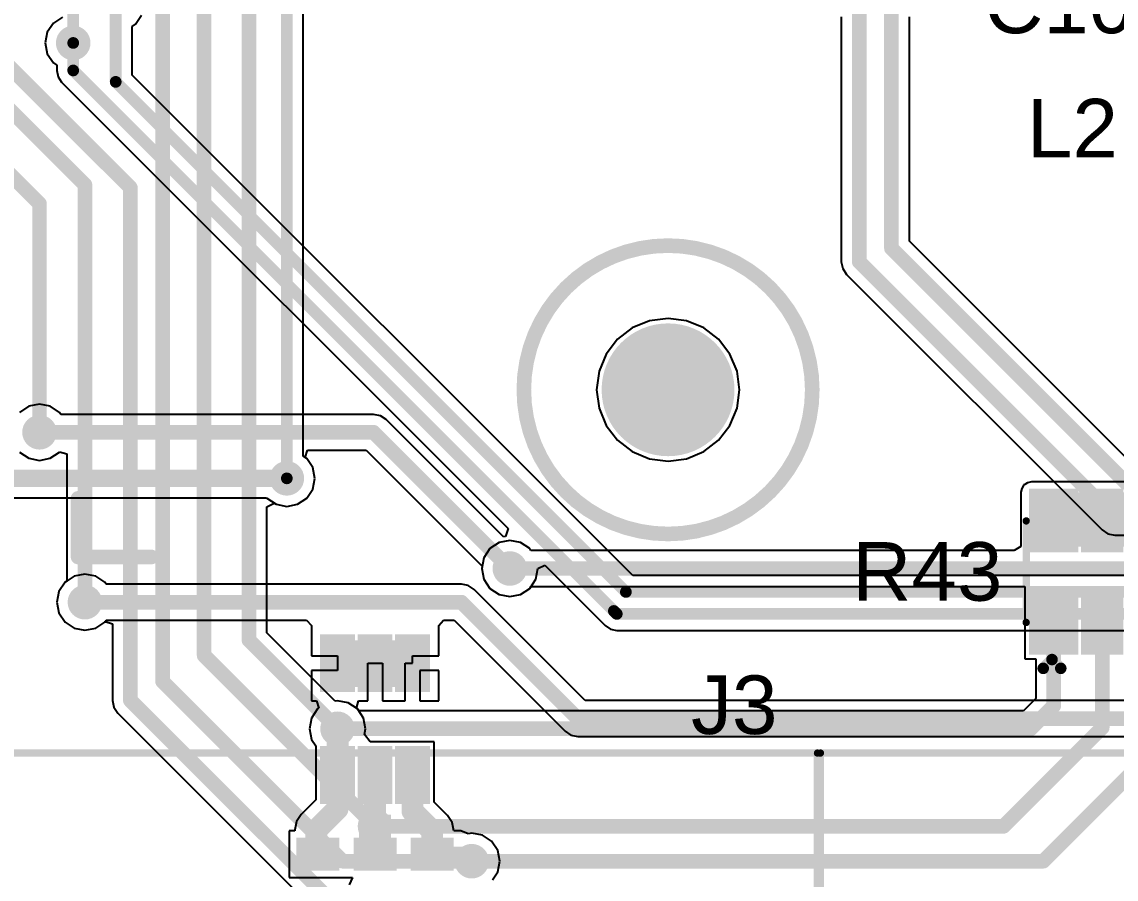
# Model space of a CAD drawing. Header units: millimetres. Extents: x -0.29 to 3.46, y -0.11 to 2.46.
# Drawn here: x 1.279 to 2.026, y 0.386 to 0.971 of the extents above; entities that cross this region are included whole.
import ezdxf

# ---------------------------------------------------------------- set-up
doc = ezdxf.new("R2010")
doc.units = ezdxf.units.MM
doc.header["$MEASUREMENT"] = 0
for name, color, linetype in [('BottomLayer', 5, 'Continuous'), ('BottomPaste', 16, 'Continuous'), ('BottomSolder', 6, 'Continuous'), ('Mechanical1', 6, 'Continuous'), ('MultiLayer', 9, 'Continuous'), ('PadHoleLayer', 156, 'Continuous'), ('TopLayer', 1, 'Continuous'), ('TopOverlay', 2, 'Continuous'), ('TopPaste', 8, 'Continuous'), ('TopSolder', 216, 'Continuous'), ('ViaHoleLayer', 16, 'Continuous')]:
    doc.layers.add(name, color=color, linetype=linetype)
doc.styles.add('Arial', font='arial.ttf', dxfattribs={"height": 0.2})

# ---------------------------------------------------------------- blocks, each defined once
blk = doc.blocks.new('YC164_JR_070RL_23')
at = {"layer": 'TopLayer'}
for points in [[(-0.05256, 0.06161), (-0.01713, 0.06161), (-0.01713, 0.03602), (-0.05256, 0.03602)], [(0.05256, 0.03602), (0.01713, 0.03602), (0.01713, 0.06161), (0.05256, 0.06161)], [(-0.05256, 0.02618), (-0.01713, 0.02618), (-0.01713, 0.00531), (-0.05256, 0.00531)], [(0.05256, 0.00531), (0.01713, 0.00531), (0.01713, 0.02618), (0.05256, 0.02618)], [(-0.05256, -0.00531), (-0.01713, -0.00531), (-0.01713, -0.02618), (-0.05256, -0.02618)], [(0.05256, -0.02618), (0.01713, -0.02618), (0.01713, -0.00531), (0.05256, -0.00531)], [(-0.05256, -0.03602), (-0.01713, -0.03602), (-0.01713, -0.06161), (-0.05256, -0.06161)], [(0.05256, -0.06161), (0.01713, -0.06161), (0.01713, -0.03602), (0.05256, -0.03602)]]:
    blk.add_hatch(color=1, dxfattribs=at).paths.add_polyline_path(points)
at = {"layer": 'TopPaste'}
for points in [[(-0.05256, 0.06161), (-0.01713, 0.06161), (-0.01713, 0.03602), (-0.05256, 0.03602)], [(0.05256, 0.03602), (0.01713, 0.03602), (0.01713, 0.06161), (0.05256, 0.06161)], [(-0.05256, 0.02618), (-0.01713, 0.02618), (-0.01713, 0.00531), (-0.05256, 0.00531)], [(0.05256, 0.00531), (0.01713, 0.00531), (0.01713, 0.02618), (0.05256, 0.02618)], [(-0.05256, -0.00531), (-0.01713, -0.00531), (-0.01713, -0.02618), (-0.05256, -0.02618)], [(0.05256, -0.02618), (0.01713, -0.02618), (0.01713, -0.00531), (0.05256, -0.00531)], [(-0.05256, -0.03602), (-0.01713, -0.03602), (-0.01713, -0.06161), (-0.05256, -0.06161)], [(0.05256, -0.06161), (0.01713, -0.06161), (0.01713, -0.03602), (0.05256, -0.03602)]]:
    blk.add_hatch(color=8, dxfattribs=at).paths.add_polyline_path(points)
at = {"layer": 'TopSolder'}
for points in [[(-0.05656, 0.06561), (-0.01313, 0.06561), (-0.01313, 0.03202), (-0.05656, 0.03202)], [(0.05656, 0.03202), (0.01313, 0.03202), (0.01313, 0.06561), (0.05656, 0.06561)], [(-0.05656, 0.03018), (-0.01313, 0.03018), (-0.01313, 0.00131), (-0.05656, 0.00131)], [(0.05656, 0.00131), (0.01313, 0.00131), (0.01313, 0.03018), (0.05656, 0.03018)], [(-0.05656, -0.00131), (-0.01313, -0.00131), (-0.01313, -0.03018), (-0.05656, -0.03018)], [(0.05656, -0.03018), (0.01313, -0.03018), (0.01313, -0.00131), (0.05656, -0.00131)], [(-0.05656, -0.03202), (-0.01313, -0.03202), (-0.01313, -0.06561), (-0.05656, -0.06561)], [(0.05656, -0.06561), (0.01313, -0.06561), (0.01313, -0.03202), (0.05656, -0.03202)]]:
    blk.add_hatch(color=216, dxfattribs=at).paths.add_polyline_path(points)
at = {"layer": 'TopOverlay'}
for points, const_width in [([(-0.03465, 0.06762), (0.03465, 0.06762)], 0.005), ([(-0.066, 0.056), (-0.066, 0.044)], 0.00787), ([(-0.066, 0.056), (-0.06, 0.05)], 0.00787), ([(-0.06, 0.05), (-0.066, 0.044)], 0.00787), ([(-0.03465, -0.06762), (0.03465, -0.06762)], 0.005)]:
    blk.add_lwpolyline(points, dxfattribs=dict(at, const_width=const_width))
for points, const_width in [([(-0.0359, 0.06762, 1), (-0.0334, 0.06762, 1)], 0.0025), ([(0.0334, 0.06762, 1), (0.0359, 0.06762, 1)], 0.0025), ([(-0.06797, 0.056, 1), (-0.06403, 0.056, 1)], 0.00394), ([(-0.06797, 0.056, 1), (-0.06403, 0.056, 1)], 0.00394), ([(-0.06197, 0.05, 1), (-0.05803, 0.05, 1)], 0.00394), ([(-0.06197, 0.05, 1), (-0.05803, 0.05, 1)], 0.00394), ([(-0.06797, 0.044, 1), (-0.06403, 0.044, 1)], 0.00394), ([(-0.06797, 0.044, 1), (-0.06403, 0.044, 1)], 0.00394), ([(-0.0359, -0.06762, 1), (-0.0334, -0.06762, 1)], 0.0025), ([(0.0334, -0.06762, 1), (0.0359, -0.06762, 1)], 0.0025)]:
    blk.add_lwpolyline(points, format="xyb", close=True, dxfattribs=dict(at, const_width=const_width))
blk = doc.blocks.new('R___0402_B_28')
at = {"layer": 'BottomLayer'}
for points in [[(-0.0095, 0.0125), (-0.0095, -0.0125), (-0.0275, -0.0125), (-0.0275, 0.0125)], [(0.0275, 0.0125), (0.0275, -0.0125), (0.0095, -0.0125), (0.0095, 0.0125)]]:
    blk.add_hatch(color=5, dxfattribs=at).paths.add_polyline_path(points)
at = {"layer": 'BottomPaste'}
for points in [[(-0.0095, 0.0125), (-0.0095, -0.0125), (-0.0275, -0.0125), (-0.0275, 0.0125)], [(0.0275, 0.0125), (0.0275, -0.0125), (0.0095, -0.0125), (0.0095, 0.0125)]]:
    blk.add_hatch(color=16, dxfattribs=at).paths.add_polyline_path(points)
at = {"layer": 'BottomSolder'}
for points in [[(-0.00733, 0.01467), (-0.00733, -0.01467), (-0.02967, -0.01467), (-0.02967, 0.01467)], [(0.02967, 0.01467), (0.02967, -0.01467), (0.00733, -0.01467), (0.00733, 0.01467)]]:
    blk.add_hatch(color=6, dxfattribs=at).paths.add_polyline_path(points)
blk = doc.blocks.new('R___0402_B_31')
at = {"layer": 'BottomLayer'}
for points in [[(-0.0095, 0.0125), (-0.0095, -0.0125), (-0.0275, -0.0125), (-0.0275, 0.0125)], [(0.0275, 0.0125), (0.0275, -0.0125), (0.0095, -0.0125), (0.0095, 0.0125)]]:
    blk.add_hatch(color=5, dxfattribs=at).paths.add_polyline_path(points)
at = {"layer": 'BottomPaste'}
for points in [[(-0.0095, 0.0125), (-0.0095, -0.0125), (-0.0275, -0.0125), (-0.0275, 0.0125)], [(0.0275, 0.0125), (0.0275, -0.0125), (0.0095, -0.0125), (0.0095, 0.0125)]]:
    blk.add_hatch(color=16, dxfattribs=at).paths.add_polyline_path(points)
at = {"layer": 'BottomSolder'}
for points in [[(-0.00733, 0.01467), (-0.00733, -0.01467), (-0.02967, -0.01467), (-0.02967, 0.01467)], [(0.02967, 0.01467), (0.02967, -0.01467), (0.00733, -0.01467), (0.00733, 0.01467)]]:
    blk.add_hatch(color=6, dxfattribs=at).paths.add_polyline_path(points)
blk = doc.blocks.new('R___0402_B_34')
at = {"layer": 'BottomLayer'}
for points in [[(-0.0095, 0.0125), (-0.0095, -0.0125), (-0.0275, -0.0125), (-0.0275, 0.0125)], [(0.0275, 0.0125), (0.0275, -0.0125), (0.0095, -0.0125), (0.0095, 0.0125)]]:
    blk.add_hatch(color=5, dxfattribs=at).paths.add_polyline_path(points)
at = {"layer": 'BottomPaste'}
for points in [[(-0.0095, 0.0125), (-0.0095, -0.0125), (-0.0275, -0.0125), (-0.0275, 0.0125)], [(0.0275, 0.0125), (0.0275, -0.0125), (0.0095, -0.0125), (0.0095, 0.0125)]]:
    blk.add_hatch(color=16, dxfattribs=at).paths.add_polyline_path(points)
at = {"layer": 'BottomSolder'}
for points in [[(-0.00733, 0.01467), (-0.00733, -0.01467), (-0.02967, -0.01467), (-0.02967, 0.01467)], [(0.02967, 0.01467), (0.02967, -0.01467), (0.00733, -0.01467), (0.00733, 0.01467)]]:
    blk.add_hatch(color=6, dxfattribs=at).paths.add_polyline_path(points)
blk = doc.blocks.new('DB128L_5_08_3P_BK_S_88')
at = {"layer": 'BottomLayer'}
blk.add_hatch(color=5, dxfattribs=at).paths.add_polyline_path([(-0.14094, 0.05906), (-0.14094, -0.05906), (-0.25906, -0.05906), (-0.25906, 0.05906)])
h = blk.add_hatch(color=5, dxfattribs=at)
edge = h.paths.add_edge_path()
edge.add_arc((0, 0), 0.05906, 0, 360)
h = blk.add_hatch(color=5, dxfattribs=at)
edge = h.paths.add_edge_path()
edge.add_arc((0.2, 0), 0.05906, 0, 360)
at = {"layer": 'BottomSolder'}
blk.add_hatch(color=6, dxfattribs=at).paths.add_polyline_path([(-0.13694, 0.06306), (-0.13694, -0.06306), (-0.26306, -0.06306), (-0.26306, 0.06306)])
h = blk.add_hatch(color=6, dxfattribs=at)
edge = h.paths.add_edge_path()
edge.add_arc((0, 0), 0.06306, 0, 360)
h = blk.add_hatch(color=6, dxfattribs=at)
edge = h.paths.add_edge_path()
edge.add_arc((0.2, 0), 0.06306, 0, 360)
at = {"layer": 'MultiLayer'}
blk.add_hatch(color=9, dxfattribs=at).paths.add_polyline_path([(-0.14094, 0.05906), (-0.14094, -0.05906), (-0.25906, -0.05906), (-0.25906, 0.05906)])
h = blk.add_hatch(color=9, dxfattribs=at)
edge = h.paths.add_edge_path()
edge.add_arc((0, 0), 0.05906, 0, 360)
h = blk.add_hatch(color=9, dxfattribs=at)
edge = h.paths.add_edge_path()
edge.add_arc((0.2, 0), 0.05906, 0, 360)
at = {"layer": 'PadHoleLayer'}
h = blk.add_hatch(color=156, dxfattribs=at)
edge = h.paths.add_edge_path()
edge.add_arc((-0.2, 0), 0.0315, 0, 360)
h = blk.add_hatch(color=156, dxfattribs=at)
edge = h.paths.add_edge_path()
edge.add_arc((0, 0), 0.0315, 0, 360)
h = blk.add_hatch(color=156, dxfattribs=at)
edge = h.paths.add_edge_path()
edge.add_arc((0.2, 0), 0.0315, 0, 360)
at = {"layer": 'TopLayer'}
blk.add_hatch(color=1, dxfattribs=at).paths.add_polyline_path([(-0.14094, 0.05906), (-0.14094, -0.05906), (-0.25906, -0.05906), (-0.25906, 0.05906)])
h = blk.add_hatch(color=1, dxfattribs=at)
edge = h.paths.add_edge_path()
edge.add_arc((0, 0), 0.05906, 0, 360)
h = blk.add_hatch(color=1, dxfattribs=at)
edge = h.paths.add_edge_path()
edge.add_arc((0.2, 0), 0.05906, 0, 360)
at = {"layer": 'TopSolder'}
blk.add_hatch(color=216, dxfattribs=at).paths.add_polyline_path([(-0.13694, 0.06306), (-0.13694, -0.06306), (-0.26306, -0.06306), (-0.26306, 0.06306)])
h = blk.add_hatch(color=216, dxfattribs=at)
edge = h.paths.add_edge_path()
edge.add_arc((0, 0), 0.06306, 0, 360)
h = blk.add_hatch(color=216, dxfattribs=at)
edge = h.paths.add_edge_path()
edge.add_arc((0.2, 0), 0.06306, 0, 360)
at = {"layer": 'TopOverlay'}
for points, const_width in [([(-0.302, -0.2), (-0.302, 0.202)], 0.005), ([(-0.302, 0.202), (0.302, 0.202)], 0.005), ([(0.302, -0.2), (0.302, 0.202)], 0.005), ([(-0.23508, -0.171), (-0.21632, -0.15223)], 0.01), ([(-0.21632, -0.15223), (-0.17977, -0.15223)], 0.01), ([(-0.17977, -0.15223), (-0.161, -0.171)], 0.01), ([(-0.03508, -0.171), (-0.01632, -0.15223)], 0.01), ([(-0.01632, -0.15223), (0.02023, -0.15223)], 0.01), ([(0.02023, -0.15223), (0.039, -0.171)], 0.01), ([(0.16492, -0.171), (0.18368, -0.15223)], 0.01), ([(0.18368, -0.15223), (0.22023, -0.15223)], 0.01), ([(0.22023, -0.15223), (0.239, -0.171)], 0.01), ([(-0.302, -0.2), (0.302, -0.2)], 0.005)]:
    blk.add_lwpolyline(points, dxfattribs=dict(at, const_width=const_width))
for points, const_width in [([(-0.30325, 0.202, 1), (-0.30075, 0.202, 1)], 0.0025), ([(-0.30325, 0.202, 1), (-0.30075, 0.202, 1)], 0.0025), ([(0.30075, 0.202, 1), (0.30325, 0.202, 1)], 0.0025), ([(0.30075, 0.202, 1), (0.30325, 0.202, 1)], 0.0025), ([(-0.21882, -0.15223, 1), (-0.21382, -0.15223, 1)], 0.005), ([(-0.21882, -0.15223, 1), (-0.21382, -0.15223, 1)], 0.005), ([(-0.18227, -0.15223, 1), (-0.17727, -0.15223, 1)], 0.005), ([(-0.18227, -0.15223, 1), (-0.17727, -0.15223, 1)], 0.005), ([(-0.01882, -0.15223, 1), (-0.01382, -0.15223, 1)], 0.005), ([(-0.01882, -0.15223, 1), (-0.01382, -0.15223, 1)], 0.005), ([(0.01773, -0.15223, 1), (0.02273, -0.15223, 1)], 0.005), ([(0.01773, -0.15223, 1), (0.02273, -0.15223, 1)], 0.005), ([(0.18118, -0.15223, 1), (0.18618, -0.15223, 1)], 0.005), ([(0.18118, -0.15223, 1), (0.18618, -0.15223, 1)], 0.005), ([(0.21773, -0.15223, 1), (0.22273, -0.15223, 1)], 0.005), ([(0.21773, -0.15223, 1), (0.22273, -0.15223, 1)], 0.005), ([(-0.23758, -0.171, 1), (-0.23258, -0.171, 1)], 0.005), ([(-0.1635, -0.171, 1), (-0.1585, -0.171, 1)], 0.005), ([(-0.03758, -0.171, 1), (-0.03258, -0.171, 1)], 0.005), ([(0.0365, -0.171, 1), (0.0415, -0.171, 1)], 0.005), ([(0.16242, -0.171, 1), (0.16742, -0.171, 1)], 0.005), ([(0.2365, -0.171, 1), (0.2415, -0.171, 1)], 0.005), ([(-0.30325, -0.2, 1), (-0.30075, -0.2, 1)], 0.0025), ([(-0.30325, -0.2, 1), (-0.30075, -0.2, 1)], 0.0025), ([(0.30075, -0.2, 1), (0.30325, -0.2, 1)], 0.0025), ([(0.30075, -0.2, 1), (0.30325, -0.2, 1)], 0.0025)]:
    blk.add_lwpolyline(points, format="xyb", close=True, dxfattribs=dict(at, const_width=const_width))
blk = doc.blocks.new('DB128L_5_08_3P_BK_S_89')
at = {"layer": 'BottomLayer'}
blk.add_hatch(color=5, dxfattribs=at).paths.add_polyline_path([(-0.14094, 0.05906), (-0.14094, -0.05906), (-0.25906, -0.05906), (-0.25906, 0.05906)])
h = blk.add_hatch(color=5, dxfattribs=at)
edge = h.paths.add_edge_path()
edge.add_arc((0, 0), 0.05906, 0, 360)
h = blk.add_hatch(color=5, dxfattribs=at)
edge = h.paths.add_edge_path()
edge.add_arc((0.2, 0), 0.05906, 0, 360)
at = {"layer": 'BottomSolder'}
blk.add_hatch(color=6, dxfattribs=at).paths.add_polyline_path([(-0.13694, 0.06306), (-0.13694, -0.06306), (-0.26306, -0.06306), (-0.26306, 0.06306)])
h = blk.add_hatch(color=6, dxfattribs=at)
edge = h.paths.add_edge_path()
edge.add_arc((0, 0), 0.06306, 0, 360)
h = blk.add_hatch(color=6, dxfattribs=at)
edge = h.paths.add_edge_path()
edge.add_arc((0.2, 0), 0.06306, 0, 360)
at = {"layer": 'MultiLayer'}
blk.add_hatch(color=9, dxfattribs=at).paths.add_polyline_path([(-0.14094, 0.05906), (-0.14094, -0.05906), (-0.25906, -0.05906), (-0.25906, 0.05906)])
h = blk.add_hatch(color=9, dxfattribs=at)
edge = h.paths.add_edge_path()
edge.add_arc((0, 0), 0.05906, 0, 360)
h = blk.add_hatch(color=9, dxfattribs=at)
edge = h.paths.add_edge_path()
edge.add_arc((0.2, 0), 0.05906, 0, 360)
at = {"layer": 'PadHoleLayer'}
h = blk.add_hatch(color=156, dxfattribs=at)
edge = h.paths.add_edge_path()
edge.add_arc((-0.2, 0), 0.0315, 0, 360)
h = blk.add_hatch(color=156, dxfattribs=at)
edge = h.paths.add_edge_path()
edge.add_arc((0, 0), 0.0315, 0, 360)
h = blk.add_hatch(color=156, dxfattribs=at)
edge = h.paths.add_edge_path()
edge.add_arc((0.2, 0), 0.0315, 0, 360)
at = {"layer": 'TopLayer'}
blk.add_hatch(color=1, dxfattribs=at).paths.add_polyline_path([(-0.14094, 0.05906), (-0.14094, -0.05906), (-0.25906, -0.05906), (-0.25906, 0.05906)])
h = blk.add_hatch(color=1, dxfattribs=at)
edge = h.paths.add_edge_path()
edge.add_arc((0, 0), 0.05906, 0, 360)
h = blk.add_hatch(color=1, dxfattribs=at)
edge = h.paths.add_edge_path()
edge.add_arc((0.2, 0), 0.05906, 0, 360)
at = {"layer": 'TopSolder'}
blk.add_hatch(color=216, dxfattribs=at).paths.add_polyline_path([(-0.13694, 0.06306), (-0.13694, -0.06306), (-0.26306, -0.06306), (-0.26306, 0.06306)])
h = blk.add_hatch(color=216, dxfattribs=at)
edge = h.paths.add_edge_path()
edge.add_arc((0, 0), 0.06306, 0, 360)
h = blk.add_hatch(color=216, dxfattribs=at)
edge = h.paths.add_edge_path()
edge.add_arc((0.2, 0), 0.06306, 0, 360)
at = {"layer": 'TopOverlay'}
for points, const_width in [([(-0.302, -0.2), (-0.302, 0.202)], 0.005), ([(-0.302, 0.202), (0.302, 0.202)], 0.005), ([(0.302, -0.2), (0.302, 0.202)], 0.005), ([(-0.23508, -0.171), (-0.21632, -0.15223)], 0.01), ([(-0.21632, -0.15223), (-0.17977, -0.15223)], 0.01), ([(-0.17977, -0.15223), (-0.161, -0.171)], 0.01), ([(-0.03508, -0.171), (-0.01632, -0.15223)], 0.01), ([(-0.01632, -0.15223), (0.02023, -0.15223)], 0.01), ([(0.02023, -0.15223), (0.039, -0.171)], 0.01), ([(0.16492, -0.171), (0.18368, -0.15223)], 0.01), ([(0.18368, -0.15223), (0.22023, -0.15223)], 0.01), ([(0.22023, -0.15223), (0.239, -0.171)], 0.01), ([(-0.302, -0.2), (0.302, -0.2)], 0.005)]:
    blk.add_lwpolyline(points, dxfattribs=dict(at, const_width=const_width))
for points, const_width in [([(-0.30325, 0.202, 1), (-0.30075, 0.202, 1)], 0.0025), ([(-0.30325, 0.202, 1), (-0.30075, 0.202, 1)], 0.0025), ([(0.30075, 0.202, 1), (0.30325, 0.202, 1)], 0.0025), ([(0.30075, 0.202, 1), (0.30325, 0.202, 1)], 0.0025), ([(-0.21882, -0.15223, 1), (-0.21382, -0.15223, 1)], 0.005), ([(-0.21882, -0.15223, 1), (-0.21382, -0.15223, 1)], 0.005), ([(-0.18227, -0.15223, 1), (-0.17727, -0.15223, 1)], 0.005), ([(-0.18227, -0.15223, 1), (-0.17727, -0.15223, 1)], 0.005), ([(-0.01882, -0.15223, 1), (-0.01382, -0.15223, 1)], 0.005), ([(-0.01882, -0.15223, 1), (-0.01382, -0.15223, 1)], 0.005), ([(0.01773, -0.15223, 1), (0.02273, -0.15223, 1)], 0.005), ([(0.01773, -0.15223, 1), (0.02273, -0.15223, 1)], 0.005), ([(0.18118, -0.15223, 1), (0.18618, -0.15223, 1)], 0.005), ([(0.18118, -0.15223, 1), (0.18618, -0.15223, 1)], 0.005), ([(0.21773, -0.15223, 1), (0.22273, -0.15223, 1)], 0.005), ([(0.21773, -0.15223, 1), (0.22273, -0.15223, 1)], 0.005), ([(-0.23758, -0.171, 1), (-0.23258, -0.171, 1)], 0.005), ([(-0.1635, -0.171, 1), (-0.1585, -0.171, 1)], 0.005), ([(-0.03758, -0.171, 1), (-0.03258, -0.171, 1)], 0.005), ([(0.0365, -0.171, 1), (0.0415, -0.171, 1)], 0.005), ([(0.16242, -0.171, 1), (0.16742, -0.171, 1)], 0.005), ([(0.2365, -0.171, 1), (0.2415, -0.171, 1)], 0.005), ([(-0.30325, -0.2, 1), (-0.30075, -0.2, 1)], 0.0025), ([(-0.30325, -0.2, 1), (-0.30075, -0.2, 1)], 0.0025), ([(0.30075, -0.2, 1), (0.30325, -0.2, 1)], 0.0025), ([(0.30075, -0.2, 1), (0.30325, -0.2, 1)], 0.0025)]:
    blk.add_lwpolyline(points, format="xyb", close=True, dxfattribs=dict(at, const_width=const_width))
blk = doc.blocks.new('SOT_363_B_101')
at = {"layer": 'BottomLayer'}
for points in [[(-0.05394, 0.01772), (-0.05394, 0.03346), (-0.02244, 0.03346), (-0.02244, 0.01772)], [(0.02244, 0.01772), (0.02244, 0.03346), (0.05394, 0.03346), (0.05394, 0.01772)], [(-0.05394, -0.00787), (-0.05394, 0.00787), (-0.02244, 0.00787), (-0.02244, -0.00787)], [(0.02244, -0.00787), (0.02244, 0.00787), (0.05394, 0.00787), (0.05394, -0.00787)], [(-0.05394, -0.03346), (-0.05394, -0.01772), (-0.02244, -0.01772), (-0.02244, -0.03346)], [(0.02244, -0.03346), (0.02244, -0.01772), (0.05394, -0.01772), (0.05394, -0.03346)]]:
    blk.add_hatch(color=5, dxfattribs=at).paths.add_polyline_path(points)
at = {"layer": 'BottomPaste'}
for points in [[(-0.05394, 0.01772), (-0.05394, 0.03346), (-0.02244, 0.03346), (-0.02244, 0.01772)], [(0.02244, 0.01772), (0.02244, 0.03346), (0.05394, 0.03346), (0.05394, 0.01772)], [(-0.05394, -0.00787), (-0.05394, 0.00787), (-0.02244, 0.00787), (-0.02244, -0.00787)], [(0.02244, -0.00787), (0.02244, 0.00787), (0.05394, 0.00787), (0.05394, -0.00787)], [(-0.05394, -0.03346), (-0.05394, -0.01772), (-0.02244, -0.01772), (-0.02244, -0.03346)], [(0.02244, -0.03346), (0.02244, -0.01772), (0.05394, -0.01772), (0.05394, -0.03346)]]:
    blk.add_hatch(color=16, dxfattribs=at).paths.add_polyline_path(points)
at = {"layer": 'BottomSolder'}
for points in [[(-0.05794, 0.01372), (-0.05794, 0.03746), (-0.01844, 0.03746), (-0.01844, 0.01372)], [(0.01844, 0.01372), (0.01844, 0.03746), (0.05794, 0.03746), (0.05794, 0.01372)], [(-0.05794, -0.01187), (-0.05794, 0.01187), (-0.01844, 0.01187), (-0.01844, -0.01187)], [(0.01844, -0.01187), (0.01844, 0.01187), (0.05794, 0.01187), (0.05794, -0.01187)], [(-0.05794, -0.03746), (-0.05794, -0.01372), (-0.01844, -0.01372), (-0.01844, -0.03746)], [(0.01844, -0.03746), (0.01844, -0.01372), (0.05794, -0.01372), (0.05794, -0.03746)]]:
    blk.add_hatch(color=6, dxfattribs=at).paths.add_polyline_path(points)

msp = doc.modelspace()

# ---------------------------------------------------------------- hatches: boundary and pattern name
at = {"layer": 'BottomLayer'}
h = msp.add_hatch(color=5, dxfattribs=at)
edge = h.paths.add_edge_path()
edge.add_arc((1.314, 0.95677), 0.01181, 0, 360)
h = msp.add_hatch(color=5, dxfattribs=at)
edge = h.paths.add_edge_path()
edge.add_arc((1.72, 0.72), 0.04134, 0, 360)
h = msp.add_hatch(color=5, dxfattribs=at)
edge = h.paths.add_edge_path()
edge.add_arc((1.291, 0.691), 0.01181, 0, 360)
h = msp.add_hatch(color=5, dxfattribs=at)
edge = h.paths.add_edge_path()
edge.add_arc((1.45981, 0.65955), 0.01181, 0, 360)
h = msp.add_hatch(color=5, dxfattribs=at)
edge = h.paths.add_edge_path()
edge.add_arc((1.612, 0.598), 0.01181, 0, 360)
h = msp.add_hatch(color=5, dxfattribs=at)
edge = h.paths.add_edge_path()
edge.add_arc((1.322, 0.575), 0.01181, 0, 360)
for points in [[(1.488, 0.517), (1.553, 0.517), (1.553, 0.549), (1.488, 0.549)], [(1.509, 0.394), (1.531, 0.394), (1.531, 0.43), (1.509, 0.43)]]:
    msp.add_hatch(color=5, dxfattribs=at).paths.add_polyline_path(points)
h = msp.add_hatch(color=5, dxfattribs=at)
edge = h.paths.add_edge_path()
edge.add_arc((1.49441, 0.48859), 0.01181, 0, 360)
h = msp.add_hatch(color=5, dxfattribs=at)
edge = h.paths.add_edge_path()
edge.add_arc((1.52, 0.422), 0.01181, 0, 360)
h = msp.add_hatch(color=5, dxfattribs=at)
edge = h.paths.add_edge_path()
edge.add_arc((1.586, 0.39819), 0.01181, 0, 360)
at = {"layer": 'BottomSolder'}
h = msp.add_hatch(color=6, dxfattribs=at)
edge = h.paths.add_edge_path()
edge.add_arc((1.72, 0.72), 0.04534, 0, 360)
at = {"layer": 'MultiLayer'}
h = msp.add_hatch(color=9, dxfattribs=at)
edge = h.paths.add_edge_path()
edge.add_arc((1.72, 0.72), 0.04134, 0, 360)
at = {"layer": 'PadHoleLayer'}
h = msp.add_hatch(color=156, dxfattribs=at)
edge = h.paths.add_edge_path()
edge.add_arc((1.72, 0.72), 0.04134, 0, 360)
at = {"layer": 'TopLayer'}
h = msp.add_hatch(color=1, dxfattribs=at)
edge = h.paths.add_edge_path()
edge.add_arc((1.314, 0.95677), 0.01181, 0, 360)
h = msp.add_hatch(color=1, dxfattribs=at)
edge = h.paths.add_edge_path()
edge.add_arc((1.72, 0.72), 0.04134, 0, 360)
h = msp.add_hatch(color=1, dxfattribs=at)
edge = h.paths.add_edge_path()
edge.add_arc((1.291, 0.691), 0.01181, 0, 360)
h = msp.add_hatch(color=1, dxfattribs=at)
edge = h.paths.add_edge_path()
edge.add_arc((1.45981, 0.65955), 0.01181, 0, 360)
msp.add_hatch(color=1, dxfattribs=at).paths.add_polyline_path([(1.968, 0.613), (2.449, 0.613), (2.449, 0.65), (1.968, 0.65)])
h = msp.add_hatch(color=1, dxfattribs=at)
edge = h.paths.add_edge_path()
edge.add_arc((1.612, 0.598), 0.01181, 0, 360)
h = msp.add_hatch(color=1, dxfattribs=at)
edge = h.paths.add_edge_path()
edge.add_arc((1.322, 0.575), 0.01181, 0, 360)
h = msp.add_hatch(color=1, dxfattribs=at)
edge = h.paths.add_edge_path()
edge.add_arc((1.49441, 0.48859), 0.01181, 0, 360)
h = msp.add_hatch(color=1, dxfattribs=at)
edge = h.paths.add_edge_path()
edge.add_arc((1.52, 0.422), 0.01181, 0, 360)
h = msp.add_hatch(color=1, dxfattribs=at)
edge = h.paths.add_edge_path()
edge.add_arc((1.586, 0.39819), 0.01181, 0, 360)
at = {"layer": 'TopSolder'}
h = msp.add_hatch(color=216, dxfattribs=at)
edge = h.paths.add_edge_path()
edge.add_arc((1.72, 0.72), 0.04534, 0, 360)
at = {"layer": 'ViaHoleLayer'}
h = msp.add_hatch(color=16, dxfattribs=at)
edge = h.paths.add_edge_path()
edge.add_arc((1.314, 0.95677), 0.00591, 0, 360)
h = msp.add_hatch(color=16, dxfattribs=at)
edge = h.paths.add_edge_path()
edge.add_arc((1.291, 0.691), 0.00591, 0, 360)
h = msp.add_hatch(color=16, dxfattribs=at)
edge = h.paths.add_edge_path()
edge.add_arc((1.45981, 0.65955), 0.00591, 0, 360)
h = msp.add_hatch(color=16, dxfattribs=at)
edge = h.paths.add_edge_path()
edge.add_arc((1.612, 0.598), 0.00591, 0, 360)
h = msp.add_hatch(color=16, dxfattribs=at)
edge = h.paths.add_edge_path()
edge.add_arc((1.322, 0.575), 0.00591, 0, 360)
h = msp.add_hatch(color=16, dxfattribs=at)
edge = h.paths.add_edge_path()
edge.add_arc((1.49441, 0.48859), 0.00591, 0, 360)
h = msp.add_hatch(color=16, dxfattribs=at)
edge = h.paths.add_edge_path()
edge.add_arc((1.52, 0.422), 0.00591, 0, 360)
h = msp.add_hatch(color=16, dxfattribs=at)
edge = h.paths.add_edge_path()
edge.add_arc((1.586, 0.39819), 0.00591, 0, 360)

# ---------------------------------------------------------------- linework, layer by layer
at = {"layer": 'BottomLayer'}
for p, q in [((1.30666, 0.97449), (1.30044, 0.97033)), ((1.35656, 0.96957), (1.36072, 0.9758)), ((1.83826, 0.97467), (1.83826, 0.80739)), ((1.88474, 0.82157), (1.88474, 0.97467)), ((1.29628, 0.96411), (1.29482, 0.95677)), ((1.30044, 0.97033), (1.29628, 0.96411)), ((1.35422, 0.96801), (1.35656, 0.96957)), ((1.35422, 0.93486), (1.35422, 0.96801)), ((1.29482, 0.95677), (1.29628, 0.94943)), ((1.29628, 0.94943), (1.30044, 0.94321)), ((1.30044, 0.94321), (1.30278, 0.94164)), ((1.30278, 0.94164), (1.30278, 0.938)), ((1.30278, 0.938), (1.30278, 0.938)), ((1.30278, 0.938), (1.30364, 0.93371)), ((1.30364, 0.93371), (1.30607, 0.93007)), ((1.69586, 0.59322), (1.35422, 0.93486)), ((1.30607, 0.93007), (1.61089, 0.62525)), ((2.03907, 0.66724), (1.88474, 0.82157)), ((1.83826, 0.80739), (1.8392, 0.80271)), ((1.8392, 0.80271), (1.84185, 0.79874)), ((1.84185, 0.79874), (2.01624, 0.62435)), ((1.69562, 0.76222), (1.68552, 0.75448)), ((1.70738, 0.76709), (1.69562, 0.76222)), ((1.72, 0.76876), (1.70738, 0.76709)), ((1.73262, 0.76709), (1.72, 0.76876)), ((1.74438, 0.76222), (1.73262, 0.76709)), ((1.75448, 0.75448), (1.74438, 0.76222)), ((1.68552, 0.75448), (1.67778, 0.74438)), ((1.76222, 0.74438), (1.75448, 0.75448)), ((1.67778, 0.74438), (1.67291, 0.73262)), ((1.76709, 0.73262), (1.76222, 0.74438)), ((1.67291, 0.73262), (1.67124, 0.72)), ((1.76876, 0.72), (1.76709, 0.73262)), ((1.67124, 0.72), (1.67291, 0.70738)), ((1.76709, 0.70738), (1.76876, 0.72)), ((1.291, 0.71018), (1.28366, 0.70872)), ((1.29834, 0.70872), (1.291, 0.71018)), ((1.28366, 0.70872), (1.27744, 0.70456)), ((1.30456, 0.70456), (1.29834, 0.70872)), ((1.30545, 0.70324), (1.30456, 0.70456)), ((1.519, 0.70324), (1.30545, 0.70324)), ((1.52368, 0.7023), (1.519, 0.70324)), ((1.52765, 0.69965), (1.52368, 0.7023)), ((1.67291, 0.70738), (1.67778, 0.69562)), ((1.76222, 0.69562), (1.76709, 0.70738)), ((1.60765, 0.61966), (1.52765, 0.69965)), ((1.67778, 0.69562), (1.68552, 0.68552)), ((1.75448, 0.68552), (1.76222, 0.69562)), ((1.68552, 0.68552), (1.69562, 0.67778)), ((1.74438, 0.67778), (1.75448, 0.68552)), ((1.4724, 0.67376), (1.47391, 0.67876)), ((1.47337, 0.67311), (1.4724, 0.67376)), ((1.47753, 0.66689), (1.47337, 0.67311)), ((1.47391, 0.67876), (1.51393, 0.67876)), ((1.51393, 0.67876), (1.59313, 0.59957)), ((1.69562, 0.67778), (1.70738, 0.67291)), ((1.70738, 0.67291), (1.72, 0.67124)), ((1.72, 0.67124), (1.73262, 0.67291)), ((1.73262, 0.67291), (1.74438, 0.67778)), ((1.47899, 0.65955), (1.47753, 0.66689)), ((1.47753, 0.65221), (1.47899, 0.65955)), ((1.47337, 0.64599), (1.47753, 0.65221)), ((0.80045, 0.6463), (1.44604, 0.6463)), ((1.44604, 0.6463), (1.44625, 0.64599)), ((1.44625, 0.64599), (1.45247, 0.64183)), ((1.46715, 0.64183), (1.47337, 0.64599)), ((1.45247, 0.64183), (1.45981, 0.64037)), ((1.45981, 0.64037), (1.46715, 0.64183)), ((1.60917, 0.6199), (1.60765, 0.61966)), ((1.61089, 0.62525), (1.60917, 0.6199)), ((2.01624, 0.62435), (2.02021, 0.6217)), ((2.02021, 0.6217), (2.02489, 0.62076)), ((2.02489, 0.62076), (2.20682, 0.62076)), ((1.59313, 0.59957), (1.59282, 0.598)), ((1.59282, 0.598), (1.59428, 0.59066)), ((1.62972, 0.59066), (1.63118, 0.598)), ((1.63118, 0.598), (1.63582, 0.60032)), ((1.63582, 0.60032), (1.67507, 0.56107)), ((1.31466, 0.59272), (1.30844, 0.58856)), ((1.322, 0.59418), (1.31466, 0.59272)), ((1.32934, 0.59272), (1.322, 0.59418)), ((1.33556, 0.58856), (1.32934, 0.59272)), ((1.59428, 0.59066), (1.59844, 0.58444)), ((1.62556, 0.58444), (1.62972, 0.59066)), ((2.213, 0.59322), (1.69586, 0.59322)), ((1.30844, 0.58856), (1.30428, 0.58234)), ((1.33645, 0.58724), (1.33556, 0.58856)), ((1.579, 0.58724), (1.33645, 0.58724)), ((1.58368, 0.5863), (1.579, 0.58724)), ((1.58765, 0.58365), (1.58368, 0.5863)), ((1.66348, 0.50783), (1.58765, 0.58365)), ((1.59844, 0.58444), (1.60466, 0.58028)), ((1.61934, 0.58028), (1.62556, 0.58444)), ((1.30428, 0.58234), (1.30282, 0.575)), ((1.60466, 0.58028), (1.612, 0.57882)), ((1.612, 0.57882), (1.61934, 0.58028)), ((1.30282, 0.575), (1.30428, 0.56766)), ((1.30428, 0.56766), (1.30844, 0.56144)), ((1.30844, 0.56144), (1.31466, 0.55728)), ((1.32934, 0.55728), (1.33556, 0.56144)), ((1.33556, 0.56144), (1.33645, 0.56276)), ((1.33645, 0.56276), (1.47325, 0.56276)), ((1.47325, 0.56276), (1.47654, 0.55913)), ((1.56346, 0.55913), (1.56675, 0.56276)), ((1.56675, 0.56276), (1.57393, 0.56276)), ((1.57393, 0.56276), (1.64976, 0.48694)), ((1.67507, 0.56107), (1.67707, 0.55907)), ((1.31466, 0.55728), (1.322, 0.55582)), ((1.322, 0.55582), (1.32934, 0.55728)), ((1.47654, 0.55913), (1.47654, 0.55776)), ((1.47654, 0.55776), (1.47654, 0.53838)), ((1.56346, 0.55776), (1.56346, 0.55913)), ((1.56346, 0.53838), (1.56346, 0.55776)), ((1.67707, 0.55907), (1.67707, 0.55907)), ((1.67707, 0.55907), (1.68071, 0.55664)), ((1.68071, 0.55664), (1.685, 0.55578)), ((1.685, 0.55578), (2.08354, 0.55578)), ((1.47654, 0.53838), (1.49441, 0.53838)), ((1.49441, 0.53838), (1.49441, 0.52838)), ((1.54559, 0.53338), (1.54559, 0.53838)), ((1.54559, 0.53838), (1.56346, 0.53838)), ((1.515, 0.50763), (1.515, 0.53338)), ((1.515, 0.53338), (1.525, 0.53338)), ((1.525, 0.53338), (1.525, 0.50763)), ((1.54059, 0.50763), (1.54059, 0.53338)), ((1.54059, 0.53338), (1.54559, 0.53338)), ((1.49441, 0.52838), (1.47654, 0.52838)), ((1.47654, 0.52838), (1.47654, 0.50763)), ((1.56346, 0.52838), (1.55059, 0.52838)), ((1.55059, 0.52838), (1.55059, 0.50763)), ((1.56346, 0.50763), (1.56346, 0.52838)), ((1.47654, 0.50763), (1.48005, 0.50763)), ((1.48085, 0.50215), (1.47669, 0.49593)), ((1.48005, 0.50763), (1.48156, 0.50263)), ((1.48156, 0.50263), (1.48085, 0.50215)), ((1.50726, 0.50263), (1.50877, 0.50763)), ((1.50797, 0.50215), (1.50726, 0.50263)), ((1.51213, 0.49593), (1.50797, 0.50215)), ((1.50877, 0.50763), (1.515, 0.50763)), ((1.525, 0.50763), (1.54059, 0.50763)), ((1.55059, 0.50763), (1.56346, 0.50763)), ((2.08354, 0.50783), (1.66348, 0.50783)), ((1.47669, 0.49593), (1.47523, 0.48859)), ((1.51359, 0.48859), (1.51213, 0.49593)), ((1.47523, 0.48859), (1.47669, 0.48125)), ((1.51282, 0.48475), (1.51359, 0.48859)), ((1.64976, 0.48694), (1.65373, 0.48429)), ((1.47669, 0.48125), (1.47954, 0.47699)), ((1.51668, 0.47975), (1.51282, 0.48475)), ((1.56046, 0.47975), (1.51668, 0.47975)), ((1.56046, 0.43844), (1.56046, 0.47975)), ((1.65373, 0.48429), (1.65841, 0.48336)), ((1.65841, 0.48336), (2.08317, 0.48336)), ((1.47954, 0.47699), (1.47954, 0.44003)), ((1.47954, 0.44003), (1.46955, 0.43004)), ((1.56945, 0.42945), (1.56046, 0.43844)), ((1.46955, 0.43004), (1.46634, 0.42525)), ((1.57266, 0.42466), (1.56945, 0.42945)), ((1.46522, 0.419), (1.4615, 0.419)), ((1.4615, 0.419), (1.4615, 0.387)), ((1.46634, 0.42525), (1.46522, 0.41959)), ((1.46522, 0.41959), (1.46522, 0.419)), ((1.57378, 0.419), (1.57266, 0.42466)), ((1.5785, 0.419), (1.57378, 0.419)), ((1.5835, 0.41687), (1.5785, 0.419)), ((1.5785, 0.419), (1.5785, 0.419)), ((1.586, 0.41737), (1.5835, 0.41687)), ((1.59334, 0.41591), (1.586, 0.41737)), ((1.59956, 0.41175), (1.59334, 0.41591)), ((1.60372, 0.40553), (1.59956, 0.41175)), ((1.60518, 0.39819), (1.60372, 0.40553)), ((1.60372, 0.39085), (1.60518, 0.39819)), ((1.60017, 0.38553), (1.60372, 0.39085)), ((1.4615, 0.387), (1.50459, 0.387)), ((1.50459, 0.387), (1.50237, 0.382))]:
    msp.add_line(p, q, dxfattribs=at)
for points, const_width in [([(1.343, 0.93021), (1.343, 0.98314)], 0.008), ([(1.8505, 0.80739), (1.8505, 0.98769)], 0.01), ([(1.8725, 0.8165), (1.8725, 0.98769)], 0.01), ([(1.314, 0.938), (1.314, 0.95677)], 0.008), ([(1.314, 0.938), (1.683, 0.569)], 0.008), ([(1.343, 0.93021), (1.69121, 0.582)], 0.008), ([(1.8725, 0.8165), (2.034, 0.655)], 0.01), ([(1.8505, 0.80739), (2.02489, 0.633)], 0.01), ([(1.291, 0.691), (1.519, 0.691)], 0.01), ([(1.519, 0.691), (1.612, 0.598)], 0.01), ([(0.80045, 0.65955), (1.45981, 0.65955)], 0.012), ([(2.02489, 0.633), (2.21189, 0.633)], 0.01), ([(1.69121, 0.582), (2.213, 0.582)], 0.008), ([(1.322, 0.575), (1.579, 0.575)], 0.01), ([(1.579, 0.575), (1.65841, 0.49559)], 0.01), ([(1.683, 0.569), (1.685, 0.567)], 0.008), ([(1.685, 0.567), (2.169, 0.567)], 0.008), ([(1.65841, 0.49559), (2.10141, 0.49559)], 0.01), ([(1.49441, 0.457), (1.49441, 0.48859)], 0.015), ([(1.49441, 0.434), (1.49441, 0.457)], 0.015), ([(1.52, 0.403), (1.52, 0.457)], 0.015), ([(1.54559, 0.43241), (1.54559, 0.457)], 0.015), ([(1.48, 0.41959), (1.49441, 0.434)], 0.015), ([(1.54559, 0.43241), (1.559, 0.419)], 0.015), ([(1.48, 0.403), (1.48, 0.41959)], 0.015), ([(1.52, 0.403), (1.52, 0.422)], 0.01), ([(1.559, 0.403), (1.559, 0.419)], 0.015), ([(1.559, 0.403), (1.586, 0.403)], 0.01), ([(1.586, 0.39819), (1.586, 0.403)], 0.01)]:
    msp.add_lwpolyline(points, dxfattribs=dict(at, const_width=const_width))
for points, const_width in [([(1.312, 0.95677, 1), (1.316, 0.95677, 1)], 0.004), ([(1.312, 0.938, 1), (1.316, 0.938, 1)], 0.004), ([(1.312, 0.938, 1), (1.316, 0.938, 1)], 0.004), ([(1.341, 0.93021, 1), (1.345, 0.93021, 1)], 0.004), ([(1.341, 0.93021, 1), (1.345, 0.93021, 1)], 0.004), ([(1.87, 0.8165, 1), (1.875, 0.8165, 1)], 0.005), ([(1.87, 0.8165, 1), (1.875, 0.8165, 1)], 0.005), ([(1.848, 0.80739, 1), (1.853, 0.80739, 1)], 0.005), ([(1.848, 0.80739, 1), (1.853, 0.80739, 1)], 0.005), ([(1.2885, 0.691, 1), (1.2935, 0.691, 1)], 0.005), ([(1.5165, 0.691, 1), (1.5215, 0.691, 1)], 0.005), ([(1.5165, 0.691, 1), (1.5215, 0.691, 1)], 0.005), ([(1.45681, 0.65955, 1), (1.46281, 0.65955, 1)], 0.006), ([(2.02239, 0.633, 1), (2.02739, 0.633, 1)], 0.005), ([(2.02239, 0.633, 1), (2.02739, 0.633, 1)], 0.005), ([(1.6095, 0.598, 1), (1.6145, 0.598, 1)], 0.005), ([(1.68921, 0.582, 1), (1.69321, 0.582, 1)], 0.004), ([(1.68921, 0.582, 1), (1.69321, 0.582, 1)], 0.004), ([(1.3195, 0.575, 1), (1.3245, 0.575, 1)], 0.005), ([(1.5765, 0.575, 1), (1.5815, 0.575, 1)], 0.005), ([(1.5765, 0.575, 1), (1.5815, 0.575, 1)], 0.005), ([(1.681, 0.569, 1), (1.685, 0.569, 1)], 0.004), ([(1.681, 0.569, 1), (1.685, 0.569, 1)], 0.004), ([(1.683, 0.567, 1), (1.687, 0.567, 1)], 0.004), ([(1.683, 0.567, 1), (1.687, 0.567, 1)], 0.004), ([(1.65591, 0.49559, 1), (1.66091, 0.49559, 1)], 0.005), ([(1.65591, 0.49559, 1), (1.66091, 0.49559, 1)], 0.005), ([(1.49066, 0.48859, 1), (1.49816, 0.48859, 1)], 0.0075), ([(1.49066, 0.457, 1), (1.49816, 0.457, 1)], 0.0075), ([(1.49066, 0.457, 1), (1.49816, 0.457, 1)], 0.0075), ([(1.51625, 0.457, 1), (1.52375, 0.457, 1)], 0.0075), ([(1.54184, 0.457, 1), (1.54934, 0.457, 1)], 0.0075), ([(1.49066, 0.434, 1), (1.49816, 0.434, 1)], 0.0075), ([(1.49066, 0.434, 1), (1.49816, 0.434, 1)], 0.0075), ([(1.54184, 0.43241, 1), (1.54934, 0.43241, 1)], 0.0075), ([(1.54184, 0.43241, 1), (1.54934, 0.43241, 1)], 0.0075), ([(1.47625, 0.41959, 1), (1.48375, 0.41959, 1)], 0.0075), ([(1.47625, 0.41959, 1), (1.48375, 0.41959, 1)], 0.0075), ([(1.5175, 0.422, 1), (1.5225, 0.422, 1)], 0.005), ([(1.55525, 0.419, 1), (1.56275, 0.419, 1)], 0.0075), ([(1.55525, 0.419, 1), (1.56275, 0.419, 1)], 0.0075), ([(1.47625, 0.403, 1), (1.48375, 0.403, 1)], 0.0075), ([(1.51625, 0.403, 1), (1.52375, 0.403, 1)], 0.0075), ([(1.5175, 0.403, 1), (1.5225, 0.403, 1)], 0.005), ([(1.55525, 0.403, 1), (1.56275, 0.403, 1)], 0.0075), ([(1.5565, 0.403, 1), (1.5615, 0.403, 1)], 0.005), ([(1.5835, 0.403, 1), (1.5885, 0.403, 1)], 0.005), ([(1.5835, 0.403, 1), (1.5885, 0.403, 1)], 0.005), ([(1.5835, 0.39819, 1), (1.5885, 0.39819, 1)], 0.005)]:
    msp.add_lwpolyline(points, format="xyb", close=True, dxfattribs=dict(at, const_width=const_width))
at = {"layer": 'Mechanical1'}
for points, const_width in [([(1.81843, 0.72, 1), (1.62157, 0.72, 1)], 0.01), ([(1.61907, 0.72, 1), (1.62407, 0.72, 1)], 0.005), ([(1.81593, 0.72, 1), (1.82093, 0.72, 1)], 0.005)]:
    msp.add_lwpolyline(points, format="xyb", close=True, dxfattribs=dict(at, const_width=const_width))
at = {"layer": 'TopLayer'}
for p, q in [((1.47103, 0.67468), (1.47103, 1.58717)), ((1.69562, 0.76222), (1.68552, 0.75448)), ((1.70738, 0.76709), (1.69562, 0.76222)), ((1.72, 0.76876), (1.70738, 0.76709)), ((1.73262, 0.76709), (1.72, 0.76876)), ((1.74438, 0.76222), (1.73262, 0.76709)), ((1.75448, 0.75448), (1.74438, 0.76222)), ((1.68552, 0.75448), (1.67778, 0.74438)), ((1.76222, 0.74438), (1.75448, 0.75448)), ((1.67778, 0.74438), (1.67291, 0.73262)), ((1.76709, 0.73262), (1.76222, 0.74438)), ((1.67291, 0.73262), (1.67124, 0.72)), ((1.76876, 0.72), (1.76709, 0.73262)), ((1.67124, 0.72), (1.67291, 0.70738)), ((1.76709, 0.70738), (1.76876, 0.72)), ((1.67291, 0.70738), (1.67778, 0.69562)), ((1.76222, 0.69562), (1.76709, 0.70738)), ((1.67778, 0.69562), (1.68552, 0.68552)), ((1.75448, 0.68552), (1.76222, 0.69562)), ((1.68552, 0.68552), (1.69562, 0.67778)), ((1.74438, 0.67778), (1.75448, 0.68552)), ((1.27744, 0.67744), (1.28366, 0.67328)), ((1.28366, 0.67328), (1.291, 0.67182)), ((1.291, 0.67182), (1.29834, 0.67328)), ((1.29834, 0.67328), (1.30456, 0.67744)), ((1.30456, 0.67744), (1.30476, 0.67774)), ((1.30476, 0.67774), (1.30976, 0.67622)), ((1.30976, 0.67622), (1.30976, 0.58945)), ((1.47337, 0.67311), (1.47103, 0.67468)), ((1.47753, 0.66689), (1.47337, 0.67311)), ((1.69562, 0.67778), (1.70738, 0.67291)), ((1.70738, 0.67291), (1.72, 0.67124)), ((1.72, 0.67124), (1.73262, 0.67291)), ((1.73262, 0.67291), (1.74438, 0.67778)), ((1.47899, 0.65955), (1.47753, 0.66689)), ((1.47753, 0.65221), (1.47899, 0.65955)), ((1.47337, 0.64599), (1.47753, 0.65221)), ((1.96141, 0.65273), (1.96086, 0.65)), ((1.96086, 0.65), (1.96086, 0.613)), ((1.96295, 0.65505), (1.96141, 0.65273)), ((1.96345, 0.65538), (1.96295, 0.65505)), ((1.96348, 0.6554), (1.96345, 0.6554)), ((1.96345, 0.6554), (1.96345, 0.65538)), ((1.96527, 0.65659), (1.96348, 0.6554)), ((1.968, 0.65714), (1.96527, 0.65659)), ((2.03586, 0.65714), (1.968, 0.65714)), ((1.44624, 0.63999), (1.45124, 0.64266)), ((1.45124, 0.64266), (1.45247, 0.64183)), ((1.46715, 0.64183), (1.47337, 0.64599)), ((1.44624, 0.55407), (1.44624, 0.63999)), ((1.45247, 0.64183), (1.45981, 0.64037)), ((1.45981, 0.64037), (1.46715, 0.64183)), ((1.60466, 0.61572), (1.59844, 0.61156)), ((1.612, 0.61718), (1.60466, 0.61572)), ((1.61934, 0.61572), (1.612, 0.61718)), ((1.62556, 0.61156), (1.61934, 0.61572)), ((1.96086, 0.613), (1.95631, 0.61024)), ((1.59428, 0.60534), (1.59282, 0.598)), ((1.59844, 0.61156), (1.59428, 0.60534)), ((1.62645, 0.61024), (1.62556, 0.61156)), ((1.95631, 0.61024), (1.62645, 0.61024)), ((1.59282, 0.598), (1.59428, 0.59066)), ((1.59428, 0.59066), (1.59844, 0.58444)), ((1.30844, 0.58856), (1.30428, 0.58234)), ((1.30976, 0.58945), (1.30844, 0.58856)), ((1.59844, 0.58444), (1.60466, 0.58028)), ((1.61934, 0.58028), (1.62556, 0.58444)), ((1.62556, 0.58444), (1.62645, 0.58576)), ((1.62645, 0.58576), (1.95847, 0.58576)), ((1.95847, 0.58576), (1.96345, 0.58572)), ((1.96345, 0.58572), (1.96345, 0.53628)), ((1.30428, 0.58234), (1.30282, 0.575)), ((1.60466, 0.58028), (1.612, 0.57882)), ((1.612, 0.57882), (1.61934, 0.58028)), ((1.30282, 0.575), (1.30428, 0.56766)), ((1.30428, 0.56766), (1.30844, 0.56144)), ((1.30844, 0.56144), (1.31466, 0.55728)), ((1.32934, 0.55728), (1.33556, 0.56144)), ((1.33556, 0.56144), (1.33576, 0.56174)), ((1.33576, 0.56174), (1.34076, 0.56022)), ((1.34076, 0.56022), (1.34076, 0.508)), ((1.31466, 0.55728), (1.322, 0.55582)), ((1.322, 0.55582), (1.32934, 0.55728)), ((1.49284, 0.50746), (1.44624, 0.55407)), ((1.96345, 0.53628), (1.97101, 0.53628)), ((1.97101, 0.53628), (1.97101, 0.50931)), ((1.34076, 0.508), (1.3417, 0.50332)), ((1.97101, 0.50931), (1.96252, 0.50083)), ((1.3417, 0.50332), (1.34435, 0.49935)), ((1.49441, 0.50777), (1.49284, 0.50746)), ((1.50175, 0.50631), (1.49441, 0.50777)), ((1.50797, 0.50215), (1.50175, 0.50631)), ((1.50886, 0.50083), (1.50797, 0.50215)), ((1.96252, 0.50083), (1.50886, 0.50083)), ((1.34435, 0.49935), (1.47735, 0.36635))]:
    msp.add_line(p, q, dxfattribs=at)
for points, const_width in [([(1.40338, 0.53862), (1.40338, 1.627)], 0.01), ([(1.434, 0.549), (1.434, 1.629)], 0.01), ([(1.375, 0.521), (1.375, 1.60709)], 0.01), ([(1.45981, 0.65955), (1.45981, 1.59181)], 0.008), ([(1.314, 0.95677), (1.314, 1.116)], 0.008), ([(1.138, 1.073), (1.353, 0.858)], 0.01), ([(1.126, 1.056), (1.322, 0.86)], 0.01), ([(1.124, 1.014), (1.291, 0.847)], 0.01), ([(1.322, 0.575), (1.322, 0.86)], 0.01), ([(1.353, 0.508), (1.353, 0.858)], 0.01), ([(1.291, 0.691), (1.291, 0.847)], 0.01), ([(1.98324, 0.62576), (1.98324, 0.63069)], 0.022), ([(1.612, 0.598), (2.151, 0.598)], 0.01), ([(1.98324, 0.50424), (1.98324, 0.561)], 0.01), ([(2.01632, 0.48931), (2.01632, 0.561)], 0.01), ([(1.434, 0.549), (1.49441, 0.48859)], 0.01), ([(1.40338, 0.53862), (1.52, 0.422)], 0.01), ([(1.375, 0.521), (1.49781, 0.39819)], 0.01), ([(1.353, 0.508), (1.486, 0.375)], 0.01), ([(1.96759, 0.48859), (1.98324, 0.50424)], 0.01), ([(1.49441, 0.48859), (1.96759, 0.48859)], 0.01), ([(1.949, 0.422), (2.01632, 0.48931)], 0.01), ([(1.97619, 0.39819), (2.04781, 0.46981)], 0.01), ([(1.52, 0.422), (1.949, 0.422)], 0.01), ([(1.49781, 0.39819), (1.586, 0.39819)], 0.01), ([(1.586, 0.39819), (1.97619, 0.39819)], 0.01)]:
    msp.add_lwpolyline(points, dxfattribs=dict(at, const_width=const_width))
for points, const_width in [([(1.312, 0.95677, 1), (1.316, 0.95677, 1)], 0.004), ([(1.3195, 0.86, 1), (1.3245, 0.86, 1)], 0.005), ([(1.3195, 0.86, 1), (1.3245, 0.86, 1)], 0.005), ([(1.3505, 0.858, 1), (1.3555, 0.858, 1)], 0.005), ([(1.3505, 0.858, 1), (1.3555, 0.858, 1)], 0.005), ([(1.2885, 0.847, 1), (1.2935, 0.847, 1)], 0.005), ([(1.2885, 0.847, 1), (1.2935, 0.847, 1)], 0.005), ([(1.2885, 0.691, 1), (1.2935, 0.691, 1)], 0.005), ([(1.45781, 0.65955, 1), (1.46181, 0.65955, 1)], 0.004), ([(1.97774, 0.63069, 1), (1.98874, 0.63069, 1)], 0.011), ([(1.97774, 0.62576, 1), (1.98874, 0.62576, 1)], 0.011), ([(1.6095, 0.598, 1), (1.6145, 0.598, 1)], 0.005), ([(1.3195, 0.575, 1), (1.3245, 0.575, 1)], 0.005), ([(1.98074, 0.561, 1), (1.98574, 0.561, 1)], 0.005), ([(2.01382, 0.561, 1), (2.01882, 0.561, 1)], 0.005), ([(1.4315, 0.549, 1), (1.4365, 0.549, 1)], 0.005), ([(1.4315, 0.549, 1), (1.4365, 0.549, 1)], 0.005), ([(1.40088, 0.53862, 1), (1.40588, 0.53862, 1)], 0.005), ([(1.40088, 0.53862, 1), (1.40588, 0.53862, 1)], 0.005), ([(1.3725, 0.521, 1), (1.3775, 0.521, 1)], 0.005), ([(1.3725, 0.521, 1), (1.3775, 0.521, 1)], 0.005), ([(1.3505, 0.508, 1), (1.3555, 0.508, 1)], 0.005), ([(1.3505, 0.508, 1), (1.3555, 0.508, 1)], 0.005), ([(1.98074, 0.50424, 1), (1.98574, 0.50424, 1)], 0.005), ([(1.98074, 0.50424, 1), (1.98574, 0.50424, 1)], 0.005), ([(1.49191, 0.48859, 1), (1.49691, 0.48859, 1)], 0.005), ([(1.49191, 0.48859, 1), (1.49691, 0.48859, 1)], 0.005), ([(1.96509, 0.48859, 1), (1.97009, 0.48859, 1)], 0.005), ([(1.96509, 0.48859, 1), (1.97009, 0.48859, 1)], 0.005), ([(2.01382, 0.48931, 1), (2.01882, 0.48931, 1)], 0.005), ([(2.01382, 0.48931, 1), (2.01882, 0.48931, 1)], 0.005), ([(1.5175, 0.422, 1), (1.5225, 0.422, 1)], 0.005), ([(1.5175, 0.422, 1), (1.5225, 0.422, 1)], 0.005), ([(1.9465, 0.422, 1), (1.9515, 0.422, 1)], 0.005), ([(1.9465, 0.422, 1), (1.9515, 0.422, 1)], 0.005), ([(1.49531, 0.39819, 1), (1.50031, 0.39819, 1)], 0.005), ([(1.49531, 0.39819, 1), (1.50031, 0.39819, 1)], 0.005), ([(1.5835, 0.39819, 1), (1.5885, 0.39819, 1)], 0.005), ([(1.5835, 0.39819, 1), (1.5885, 0.39819, 1)], 0.005), ([(1.97369, 0.39819, 1), (1.97869, 0.39819, 1)], 0.005), ([(1.97369, 0.39819, 1), (1.97869, 0.39819, 1)], 0.005)]:
    msp.add_lwpolyline(points, format="xyb", close=True, dxfattribs=dict(at, const_width=const_width))
at = {"layer": 'TopOverlay', "const_width": 0.01}
for points in [[(1.31732, 0.60587), (1.31732, 0.64587)], [(1.31732, 0.60587), (1.36732, 0.60587)]]:
    msp.add_lwpolyline(points, dxfattribs=at)
at = {"layer": 'TopOverlay', "const_width": 0.005}
for points in [[(1.31482, 0.64587, 1), (1.31982, 0.64587, 1)], [(1.31482, 0.60587, 1), (1.31982, 0.60587, 1)], [(1.31482, 0.60587, 1), (1.31982, 0.60587, 1)], [(1.36482, 0.60587, 1), (1.36982, 0.60587, 1)]]:
    msp.add_lwpolyline(points, format="xyb", close=True, dxfattribs=at)

# ---------------------------------------------------------------- block references
for name, p, rotation in [('YC164_JR_070RL_23', (2.03206, 0.59584), 90), ('SOT_363_B_101', (1.52, 0.49519), 270), ('R___0402_B_34', (1.481, 0.3845), 90), ('R___0402_B_31', (1.52, 0.3845), 90), ('R___0402_B_28', (1.559, 0.3845), 90)]:
    msp.add_blockref(name, p, dxfattribs=dict(rotation=rotation))
for name, p in [('DB128L_5_08_3P_BK_S_89', (1.52, 0.27)), ('DB128L_5_08_3P_BK_S_88', (2.126, 0.27))]:
    msp.add_blockref(name, p)

# ---------------------------------------------------------------- texts
at = {"layer": 'TopOverlay', "style": 'Arial'}
for s, p in [('C10', (1.93577, 0.96341)), ('L2', (1.96492, 0.8786)), ('R43', (1.84568, 0.57601)), ('J3', (1.73568, 0.48501))]:
    msp.add_text(s, height=0.04, dxfattribs=at).set_placement(p)

doc.saveas('drawing.dxf')
